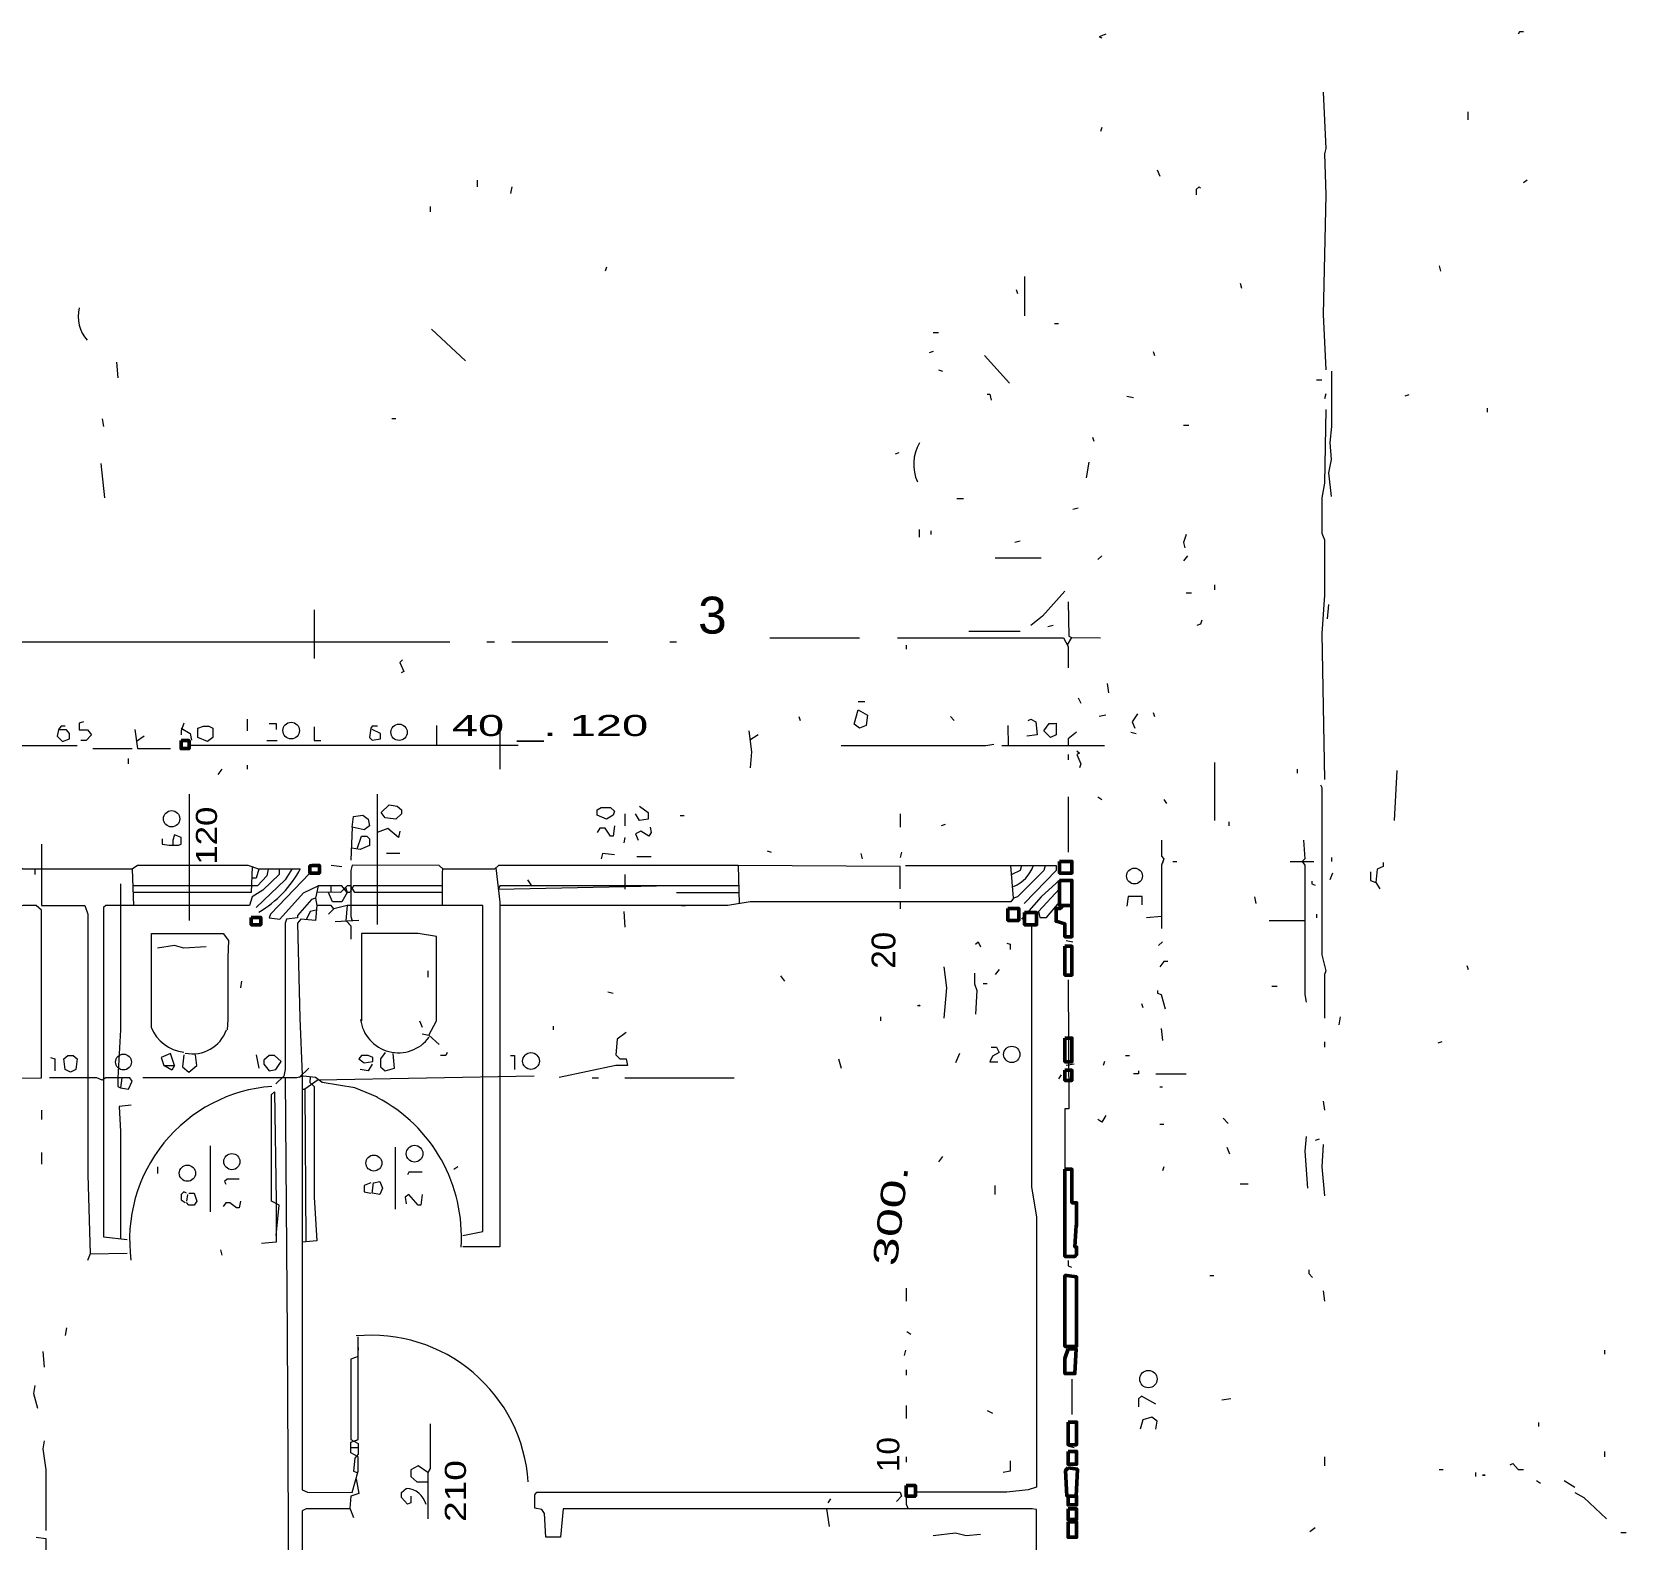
# Model space of a CAD drawing. Header units: metres. Extents: x 0.1 to 48.1, y 1.3 to 34.5.
# Drawn here: x 8.1 to 16.15, y 11.82 to 19.44 of the extents above; entities that cross this region are included whole.
import ezdxf

# ---------------------------------------------------------------- set-up
doc = ezdxf.new("R2010")
doc.units = ezdxf.units.M
doc.linetypes.add('DASHDOT', pattern=[1, 0.5, -0.25, 0, -0.25])
for name, color, linetype, lineweight in [('P2D_AXONES', 1, 'DASHDOT', 13), ('P2D_GRAMMES', 7, 'Continuous', 18), ('P2D_MIKRA', 8, 'Continuous', 13), ('P2D_TOIXOI', 7, 'Continuous', 50), ('P2D_TOXA', 7, 'Continuous', 18)]:
    doc.layers.add(name, color=color, linetype=linetype, lineweight=lineweight)
doc.layers.add('P2D_KEIMENA', color=7, linetype='Continuous')
doc.styles.add('ARIAL', font='arial.ttf')

msp = doc.modelspace()

# ---------------------------------------------------------------- linework, layer by layer
at = {"layer": 'P2D_AXONES'}
msp.add_lwpolyline([(8.122016, 11.838927), (8.170109, 11.832277), (8.170109, 11.180654)], dxfattribs=at)
at = {"layer": 'P2D_GRAMMES'}
for p, q in [((13.111401, 18.202225), (13.111401, 18.002749)), ((10.11678, 17.936257), (10.28966, 17.776675)), ((12.90945, 17.803272), (13.035785, 17.663639)), ((12.962644, 16.781829), (13.195366, 16.781829)), ((9.525339, 16.519974), (9.525339, 16.273953)), ((10.522382, 16.357873), (11.007775, 16.357873)), ((11.825628, 16.378252), (12.277775, 16.378252)), ((12.82966, 16.41156), (13.088979, 16.41156)), ((13.348298, 16.38034), (13.494581, 16.378252)), ((10.143377, 15.934843), (10.143377, 15.834512)), ((13.027257, 15.934843), (13.029136, 15.834512)), ((8.667251, 15.881649), (8.629098, 15.854372)), ((10.462582, 15.921545), (10.462582, 15.715419)), ((11.765785, 15.888298), (11.725174, 15.860781)), ((8.407932, 15.818973), (8.607408, 15.818973)), ((10.555628, 15.834512), (8.893879, 15.834512)), ((12.99589, 15.834512), (13.514529, 15.834512)), ((14.070015, 15.748665), (14.070015, 15.456099)), ((14.990654, 15.70877), (14.977356, 15.456099)), ((8.893879, 15.589084), (8.893879, 14.950759)), ((9.843175, 15.589084), (9.843175, 14.930812)), ((13.330906, 15.575785), (13.330906, 15.296518)), ((9.717827, 15.422853), (9.711028, 15.256623)), ((8.607408, 15.210202), (8.61393, 15.027476)), ((11.666047, 15.229036), (11.670527, 15.036279)), ((13.811813, 15.257241), (13.806718, 15.241317)), ((14.452068, 15.249402), (14.571754, 15.249402)), ((10.602173, 15.156885), (10.62212, 15.126405)), ((11.093865, 15.183482), (11.093865, 15.108655)), ((9.208754, 15.12609), (8.610412, 15.126038)), ((9.609777, 15.126405), (9.609725, 15.092754)), ((11.353534, 15.09216), (11.669227, 15.092233)), ((12.483901, 15.044729), (12.483901, 15.010602)), ((13.803105, 14.970707), (13.727304, 14.964058)), ((9.751073, 14.950759), (9.631387, 14.94411)), ((9.691747, 14.944597), (9.701329, 14.934442)), ((14.345681, 14.952002), (14.525209, 14.952002)), ((10.103482, 14.372277), (10.156675, 14.325733)), ((9.498403, 14.206047), (9.449847, 14.159698)), ((10.635419, 14.166152), (9.549389, 14.145311)), ((13.773848, 14.176741), (13.92678, 14.176741)), ((8.554215, 14.156382), (8.547565, 14.106309)), ((9.46448, 14.09929), (9.478455, 14.09929)), ((9.546245, 14.147826), (9.478455, 14.09929)), ((9.478455, 14.09929), (9.483286, 13.330045)), ((11.094215, 14.156382), (11.646099, 14.156382)), ((9.00005, 13.813743), (9.00005, 13.481283)), ((9.934402, 13.807094), (9.934402, 13.494581)), ((8.394634, 13.268508), (8.580812, 13.271832)), ((9.747622, 12.796414), (9.747622, 12.783115)), ((13.350335, 12.636832), (13.350335, 12.457304)), ((9.732393, 12.325434), (9.74414, 12.329703)), ((9.711028, 12.291073), (9.747622, 12.291073)), ((12.111545, 11.981058), (12.124843, 11.89212))]:
    msp.add_line(p, q, dxfattribs=at)
for points in [[(14.618298, 19.133115), (14.631597, 18.847199), (14.624463, 18.820602), (14.631597, 18.614476), (14.618298, 18.009398), (14.631597, 17.730131)], [(14.660755, 17.723482), (14.660755, 17.444215), (14.651545, 17.364424), (14.658194, 17.277984), (14.644895, 17.211492), (14.658194, 17.091806)], [(14.631597, 17.530654), (14.624463, 17.158298), (14.611649, 17.085157), (14.611139, 17.012016), (14.611139, 16.905628), (14.624463, 16.872382), (14.624463, 16.593115), (14.611139, 16.400288), (14.624463, 15.662225)], [(13.315052, 16.613063), (13.202016, 16.486728), (13.142173, 16.440183)], [(13.330906, 16.559869), (13.335, 16.38699), (13.348298, 16.38034), (13.326383, 16.342732)], [(6.013572, 16.460131), (6.013572, 16.357873), (10.209869, 16.357873)], [(12.470602, 16.378252), (13.308403, 16.378252), (13.330906, 16.333796), (13.330906, 16.227408)], [(8.620707, 15.914895), (8.634005, 15.818973), (8.800236, 15.818973)], [(9.525339, 15.928194), (9.525339, 15.85967), (9.558246, 15.85967), (9.558246, 15.85967)], [(11.719241, 15.908246), (11.732539, 15.801859), (11.72589, 15.722068)], [(13.374038, 15.901597), (13.330906, 15.868351), (13.330906, 15.834512)], [(3.859869, 15.828455), (4.145785, 15.818973), (8.028927, 15.818973), (8.048874, 15.834512), (8.328141, 15.834512)], [(12.184686, 15.834512), (12.916099, 15.835105), (12.955995, 15.841754)], [(14.605, 15.635628), (14.611139, 15.62233), (14.611139, 14.77788), (14.631597, 14.698089), (14.624463, 14.678141), (14.624463, 14.458717)], [(9.742378, 15.312886), (9.764372, 15.377417), (9.790969, 15.377417), (9.804267, 15.36301), (9.804267, 15.329764), (9.757723, 15.309817), (9.713494, 15.316915)], [(9.957199, 15.402906), (9.95055, 15.36966), (9.897356, 15.416204), (9.843175, 15.396257)], [(8.149315, 15.336414), (8.148613, 15.027476), (8.368037, 15.027476), (8.382905, 14.984005), (8.382905, 13.667461), (8.394634, 13.268508), (8.381335, 13.235262)], [(13.803105, 15.356361), (13.803105, 15.276571), (13.813743, 15.263272), (13.803105, 15.230026), (13.803105, 14.910864)], [(14.51856, 15.356361), (14.525209, 15.263272), (14.511911, 15.249974), (14.525209, 15.230026), (14.525209, 14.578403), (14.531859, 14.538508)], [(6.080707, 15.210202), (6.05411, 15.156885), (6.072555, 15.138838), (6.044926, 14.907277), (6.044926, 14.159503), (6.107304, 14.139555), (6.133901, 14.159503), (6.173796, 14.144445), (8.149315, 14.156382), (8.149315, 15.003953), (8.122016, 15.027476), (8.055524, 15.027476), (8.015628, 15.01231), (6.931806, 15.017251), (6.919173, 15.010602), (6.919173, 14.99157), (6.93933, 14.977356), (6.93933, 14.952002)], [(9.451859, 15.210202), (9.245733, 15.210202), (9.192539, 15.229036), (8.634005, 15.229036), (8.607408, 15.210202), (8.055524, 15.210202), (8.035576, 15.229036), (6.958403, 15.219619), (6.672487, 15.210202)], [(8.115366, 15.210202), (8.115366, 15.183482), (8.115366, 15.183482)], [(9.348634, 15.210202), (9.348634, 15.183482), (9.265681, 15.103691), (9.212487, 15.070445), (9.199188, 15.027476), (8.474424, 15.027476), (8.461166, 15.017251), (8.461166, 13.354948), (8.580812, 13.341649)], [(9.211919, 15.222175), (9.207636, 15.09216), (8.61393, 15.09216)], [(9.292277, 15.210202), (9.285628, 15.176832), (9.239084, 15.126405), (9.208775, 15.126746)], [(9.245733, 15.210202), (9.232435, 15.164574), (9.210024, 15.164655)], [(9.411963, 15.210202), (9.378717, 15.156885), (9.232435, 15.017251), (9.232435, 15.017251)], [(12.483901, 15.11034), (12.483901, 15.223377), (11.666047, 15.229036), (10.45589, 15.229036), (10.435942, 15.210202), (10.176623, 15.210202), (10.156675, 15.229036), (9.717827, 15.230026), (9.711028, 15.203429), (9.711178, 14.970707), (9.71793, 14.948918)], [(10.173366, 15.213278), (10.170739, 15.190131), (10.170739, 15.027476)], [(10.442911, 15.216782), (10.462582, 15.043848), (10.462582, 13.303416), (10.276361, 13.303416)], [(12.510497, 15.229036), (13.270606, 15.229036), (13.270606, 15.203429), (13.108927, 15.037199)], [(13.215314, 15.229036), (13.208665, 15.203429), (13.075681, 15.070445), (13.055733, 15.063796), (13.042435, 15.229036)], [(13.095628, 15.229036), (13.088979, 15.203429), (13.046163, 15.182711)], [(8.547946, 15.136937), (8.547946, 14.398874), (8.533695, 14.156382), (8.533695, 14.112958), (8.547565, 14.106309)], [(9.503889, 15.191033), (9.305576, 14.984005), (9.298927, 14.964058), (9.35212, 14.957408), (9.471806, 15.090393), (9.544948, 15.126405)], [(13.315052, 15.15359), (13.288455, 15.156885), (13.195366, 15.070445), (13.095628, 14.957408)], [(14.85767, 15.19678), (14.85767, 15.15359), (14.884267, 15.143586), (14.904215, 15.11034)], [(9.531649, 15.063796), (9.511702, 15.057147), (9.441087, 14.977356), (9.441087, 14.964058), (9.385366, 14.957408), (9.379376, 14.937461), (9.379376, 14.199398), (9.372068, 14.166152), (9.332173, 14.126257)], [(10.170739, 15.126405), (9.724476, 15.126405), (9.704529, 15.09216), (9.69123, 15.09216), (9.664634, 15.126405), (9.544948, 15.126405), (9.531649, 15.063796), (9.538298, 15.027476)], [(10.170739, 15.09216), (9.731126, 15.09216), (9.711178, 15.126405), (9.69123, 15.126405), (9.657984, 15.09216), (9.537988, 15.093638)], [(9.683954, 15.11891), (9.69123, 15.09216), (9.664634, 15.044729), (9.618089, 15.044729), (9.598254, 15.092895)], [(11.668431, 15.12646), (11.253796, 15.126405), (10.462539, 15.126405), (10.45589, 15.108655), (11.253796, 15.126405)], [(13.055733, 15.063796), (13.042435, 15.044729), (11.72589, 15.044729), (11.612853, 15.027476), (10.462582, 15.027476)], [(13.28764, 15.11034), (13.182068, 14.997304), (13.188717, 14.966648), (13.221963, 14.966648), (13.28764, 15.043848)], [(9.598141, 14.984005), (9.624738, 15.010602), (9.61144, 15.027476), (9.538298, 15.027476), (9.531649, 14.950759), (9.458508, 14.957408), (9.441087, 14.937461), (9.452783, 14.458717), (9.46448, 14.172801), (9.46448, 12.078298), (9.491754, 12.065177), (9.717827, 12.065), (9.747622, 12.171387), (9.747622, 12.244529), (9.711028, 12.264476), (9.711028, 12.31767), (9.747622, 12.330969), (9.747622, 12.849607)], [(9.536176, 15.002984), (9.505052, 14.997304), (9.484287, 14.955065)], [(10.276361, 13.361597), (10.376099, 13.381545), (10.376099, 15.027476), (9.69123, 15.027476), (9.624738, 15.010602)], [(9.69123, 15.027476), (9.685932, 14.950759), (9.711028, 14.924162), (9.711028, 14.85767)], [(13.14567, 14.930202), (13.14567, 13.607618), (13.172153, 13.454686), (13.172153, 12.091597), (13.128874, 12.078298), (13.022487, 12.065177), (12.559855, 12.065177)], [(8.703822, 14.412173), (8.703822, 14.88491), (9.066204, 14.88491), (9.092801, 14.851021), (9.088974, 14.764581), (9.088974, 14.452068), (9.086152, 14.398874)], [(8.979764, 14.817775), (8.866728, 14.811126), (8.820183, 14.824424), (8.733743, 14.811126)], [(10.070236, 14.378927), (10.103482, 14.372277), (10.143377, 14.445419), (10.143377, 14.870969), (10.050288, 14.88491), (9.763633, 14.88491), (9.763633, 14.445419)], [(12.703325, 14.718037), (12.716623, 14.611649), (12.703325, 14.458717)], [(12.857617, 14.684791), (12.857617, 14.631597), (12.869555, 14.598351), (12.862906, 14.478665)], [(13.330906, 14.651545), (13.335, 14.001225), (13.315075, 14.001225), (13.315075, 13.695482)], [(11.100864, 14.385576), (11.054319, 14.35233), (11.04767, 14.272539), (11.067618, 14.252706), (11.100864, 14.252706), (11.107513, 14.219919), (11.04767, 14.219919), (10.761754, 14.159503)], [(8.866728, 14.272539), (8.860079, 14.212696), (8.893325, 14.186099), (8.93322, 14.219346), (8.926571, 14.272539)], [(9.884058, 14.285838), (9.86012, 14.252592), (9.86012, 14.212696), (9.884058, 14.192749), (9.930602, 14.206047), (9.923953, 14.279188)], [(9.844162, 14.059764), (9.731126, 14.106309), (9.564895, 14.132906), (9.531649, 14.159503), (9.471806, 14.166152), (9.43856, 14.156382), (8.660602, 14.156382)], [(8.820183, 14.219346), (8.806885, 14.195711), (8.76699, 14.219919)], [(8.547565, 14.106309), (8.587461, 14.09966), (8.607408, 14.139555), (8.59411, 14.156382), (8.474424, 14.156382), (8.454476, 14.146204), (8.42788, 14.156382), (8.188508, 14.156382)], [(9.333553, 13.361597), (9.348634, 13.514529), (9.309499, 13.534476), (9.309499, 14.073063), (9.325524, 14.086361), (9.333553, 13.534476), (9.333553, 13.328351), (9.259031, 13.321702)], [(9.379376, 14.156382), (9.389357, 12.862906), (9.399339, 10.947932)], [(9.504957, 14.162468), (9.503889, 14.132906), (9.525339, 14.112958), (9.525339, 13.554424), (9.538298, 13.335), (9.46448, 13.328351)], [(8.600759, 14.019869), (8.540916, 14.01322), (8.547946, 13.886885), (8.546887, 13.34542)], [(14.531859, 13.860288), (14.525209, 13.787147), (14.538508, 13.600969)], [(14.618298, 13.820393), (14.611649, 13.707356), (14.624463, 13.561073)], [(9.747622, 12.749869), (9.711028, 12.736571), (9.711028, 12.330969), (9.747622, 12.311021), (9.747622, 12.257827), (9.731126, 12.23788), (9.724476, 12.171387), (9.745179, 12.162665)], [(10.111397, 12.410759), (10.111397, 12.184686), (10.099742, 12.164738), (10.099742, 11.932016)], [(8.161911, 12.324319), (8.155262, 12.284424), (8.170109, 12.178037), (8.170109, 11.872173)], [(10.099742, 12.164738), (10.050288, 12.197984), (10.013717, 12.178037), (10.013717, 12.144791), (10.043639, 12.118731), (10.099742, 12.118731)], [(9.737029, 12.133563), (9.751073, 12.058351), (9.711178, 12.045052), (9.704529, 11.985209), (9.724476, 11.938665)], [(10.013717, 12.045052), (10.013717, 12.011806), (9.997094, 12.005157), (9.96551, 12.038403), (9.96551, 12.065), (9.990445, 12.084948)], [(13.172153, 11.240729), (13.172153, 11.97856), (13.148822, 11.981058), (10.781702, 11.981058), (10.768403, 11.838633), (10.695262, 11.838633), (10.688613, 11.958613), (10.675314, 11.97856), (10.638586, 11.985209), (10.638586, 12.051702), (10.648717, 12.065177), (12.483901, 12.065177), (12.49055, 12.045052), (12.463953, 12.018455)], [(12.513066, 12.045811), (12.513066, 12.005157), (12.523796, 11.981058)], [(15.888298, 12.065), (15.934843, 12.038403), (16.04788, 11.932016)], [(9.706032, 11.981702), (9.485105, 11.981058), (9.46448, 11.971911), (9.46448, 10.915346)], [(12.889503, 11.852225), (12.816361, 11.845576), (12.763168, 11.858874), (12.650131, 11.845576)]]:
    msp.add_lwpolyline(points, dxfattribs=at)
for points in [[(9.86411, 15.495995), (9.904005, 15.53589), (9.943901, 15.529241), (9.96551, 15.509293), (9.96551, 15.489346), (9.937251, 15.462749), (9.884058, 15.469398)], [(9.717827, 15.422853), (9.724476, 15.476047), (9.771021, 15.482696), (9.797618, 15.462749), (9.804267, 15.429503), (9.77767, 15.409555)], [(8.820183, 14.219346), (8.800236, 14.279188), (8.753691, 14.259241), (8.76699, 14.219919)], [(9.35877, 14.239293), (9.325524, 14.270751), (9.298927, 14.270751), (9.271831, 14.245942), (9.271831, 14.225995), (9.298927, 14.192749), (9.332173, 14.199398)]]:
    msp.add_lwpolyline(points, close=True, dxfattribs=at)
at = {"layer": 'P2D_MIKRA'}
for p, q in [((15.349237, 19.033377), (15.349237, 18.993482)), ((13.50123, 18.953586), (13.494581, 18.933639)), ((10.347689, 18.687618), (10.347689, 18.654372)), ((13.780497, 18.740812), (13.793796, 18.707565)), ((15.648927, 18.687618), (15.628979, 18.674319)), ((10.522382, 18.654372), (10.515733, 18.621126)), ((10.111397, 18.554634), (10.111397, 18.528037)), ((11.001126, 18.24877), (10.994476, 18.228822)), ((15.203429, 18.255419), (15.210079, 18.228822)), ((13.069031, 18.135733), (13.075681, 18.115785)), ((14.199398, 18.168979), (14.206047, 18.142382)), ((13.261859, 17.964931), (13.281806, 17.964931)), ((12.650131, 17.919634), (12.676728, 17.919634)), ((12.650131, 17.82322), (12.630183, 17.816571)), ((13.76055, 17.82322), (13.767199, 17.803272)), ((8.527618, 17.770026), (8.534267, 17.690236)), ((12.676728, 17.730131), (12.696675, 17.723482)), ((14.585052, 17.679523), (14.611649, 17.679523)), ((13.627565, 17.597147), (13.660812, 17.590497)), ((14.631597, 17.610445), (14.624948, 17.583848)), ((15.050497, 17.603796), (15.03055, 17.597147)), ((8.454476, 17.48411), (8.461126, 17.444215)), ((9.917304, 17.485772), (9.937251, 17.485772)), ((15.447032, 17.537304), (15.447032, 17.517356)), ((13.454686, 17.391021), (13.461335, 17.371073)), ((13.913482, 17.45167), (13.940079, 17.45167)), ((12.477251, 17.31123), (12.457304, 17.304581)), ((8.447827, 17.258037), (8.467775, 17.085157)), ((13.434738, 17.264686), (13.42144, 17.184895)), ((12.769817, 17.0815), (12.803063, 17.0815)), ((13.381545, 17.031963), (13.354948, 17.025314)), ((12.579321, 16.925576), (12.579321, 16.885681)), ((12.637894, 16.918927), (12.637894, 16.898979)), ((13.088979, 16.865733), (13.062382, 16.859084)), ((13.50123, 16.792592), (13.481283, 16.772644)), ((13.933429, 16.792592), (13.913482, 16.765995)), ((13.92678, 16.604623), (13.953377, 16.604623)), ((14.070015, 16.646309), (14.070015, 16.619712)), ((14.644895, 16.546571), (14.638246, 16.473429)), ((13.255209, 16.440183), (13.228613, 16.433534)), ((10.396047, 16.357873), (10.435942, 16.357873)), ((11.320288, 16.357873), (11.353534, 16.357873)), ((12.513066, 16.340445), (12.513066, 16.320497)), ((12.703325, 16.378252), (12.729921, 16.378252)), ((13.527827, 16.147618), (13.534476, 16.101073)), ((12.271126, 16.05745), (12.304372, 16.05745)), ((13.381545, 16.074476), (13.394843, 16.04788)), ((9.186281, 15.968089), (9.186281, 15.908246)), ((11.971911, 15.981387), (11.97856, 15.96144)), ((12.736571, 15.981387), (12.756518, 15.96144)), ((13.521178, 15.988037), (13.487932, 15.981387)), ((13.76055, 16.001335), (13.767199, 15.981387)), ((9.285628, 15.85967), (9.338822, 15.85967)), ((13.647513, 15.901597), (13.67411, 15.894948)), ((13.330906, 15.78856), (13.330906, 15.761963)), ((8.586148, 15.768613), (8.586148, 15.742016)), ((9.059555, 15.715419), (9.039607, 15.688822)), ((9.186281, 15.735366), (9.186281, 15.715419)), ((14.487531, 15.715419), (14.487531, 15.695471)), ((13.481283, 15.575785), (13.50123, 15.562487)), ((13.813743, 15.562487), (13.827042, 15.542539)), ((11.093865, 15.489346), (11.093865, 15.429503)), ((11.373482, 15.481467), (11.393429, 15.481467)), ((12.483901, 15.489346), (12.483901, 15.422853)), ((12.709974, 15.436152), (12.690026, 15.429503)), ((14.14288, 15.44945), (14.14288, 15.429503)), ((9.890707, 15.291247), (9.957199, 15.291247)), ((11.094215, 15.36966), (11.087565, 15.343063)), ((11.81233, 15.303168), (11.832277, 15.296518)), ((12.284424, 15.289869), (12.291073, 15.263272)), ((12.49055, 15.296518), (12.483901, 15.269921)), ((9.61144, 15.230026), (9.664634, 15.223377)), ((11.154058, 15.273657), (11.227199, 15.273657)), ((13.860288, 15.249402), (13.880236, 15.249402)), ((14.660755, 15.269921), (14.660755, 15.249974)), ((14.664843, 15.190131), (14.651545, 15.156885)), ((14.272539, 15.070445), (14.279188, 15.037199)), ((11.087565, 14.997304), (11.094215, 14.917513)), ((11.380131, 15.027476), (11.400079, 15.027476)), ((14.585052, 14.984005), (14.585052, 14.964058)), ((13.321702, 14.851021), (13.354948, 14.844372)), ((13.807094, 14.844372), (13.787147, 14.824424)), ((10.099742, 14.698089), (10.099742, 14.664843)), ((11.878822, 14.671492), (11.89877, 14.644895)), ((12.982592, 14.704738), (12.962644, 14.678141)), ((15.343063, 14.724686), (15.349712, 14.704738)), ((9.159293, 14.644895), (9.152644, 14.611649)), ((11.007775, 14.591702), (11.034372, 14.585052)), ((12.902801, 14.633012), (12.922749, 14.633012)), ((14.358979, 14.620169), (14.385576, 14.620169)), ((13.700707, 14.531859), (13.707356, 14.511911)), ((10.056937, 14.445419), (10.070236, 14.412173)), ((10.731094, 14.418822), (10.731094, 14.398874)), ((12.384162, 14.465366), (12.384162, 14.445419)), ((13.800445, 14.405524), (13.807094, 14.345681)), ((14.704738, 14.465366), (14.698089, 14.425471)), ((14.624463, 14.339031), (14.624463, 14.312435)), ((15.216728, 14.339031), (15.19678, 14.332382)), ((9.232435, 14.272539), (9.245733, 14.206047)), ((12.171387, 14.252592), (12.184686, 14.206047)), ((12.783115, 14.279188), (12.763168, 14.232644)), ((13.620916, 14.270751), (13.640864, 14.270751)), ((13.295105, 14.172801), (13.281806, 14.152853)), ((13.361597, 14.225995), (13.321702, 14.219346)), ((13.514529, 14.239293), (13.50788, 14.219346)), ((10.927984, 14.156382), (10.96123, 14.156382)), ((13.793796, 14.111316), (13.807094, 14.111316)), ((14.618298, 14.039817), (14.624948, 13.993272)), ((8.149315, 13.993272), (8.149315, 13.946728)), ((13.793796, 13.923835), (13.813743, 13.923835)), ((14.112958, 13.953377), (14.139555, 13.92678)), ((14.598351, 13.84699), (14.578403, 13.84034)), ((8.149315, 13.780497), (8.149315, 13.720654)), ((14.132906, 13.807094), (14.146204, 13.773848)), ((8.733972, 13.707356), (8.733972, 13.67411)), ((10.249764, 13.707356), (10.229817, 13.694058)), ((12.696675, 13.76055), (12.676728, 13.733953)), ((13.813743, 13.707356), (13.807094, 13.687408)), ((12.960831, 13.614267), (12.960831, 13.567723)), ((14.199398, 13.621425), (14.239293, 13.621425)), ((8.886675, 13.567723), (8.880026, 13.534476)), ((9.052906, 13.288455), (9.059555, 13.261859)), ((14.046466, 13.158796), (14.066414, 13.158796)), ((12.513066, 13.095628), (12.513066, 13.029136)), ((14.618298, 13.08233), (14.624948, 13.029136)), ((8.274948, 12.896152), (8.268298, 12.856257)), ((12.517147, 12.876204), (12.537094, 12.862906)), ((13.354948, 12.803063), (13.335, 12.796414)), ((8.155262, 12.776466), (8.161911, 12.696675)), ((12.510497, 12.783115), (12.503848, 12.756518)), ((16.038381, 12.783115), (16.038381, 12.763168)), ((12.513066, 12.683377), (12.513066, 12.65678)), ((12.513066, 12.503848), (12.513066, 12.437356)), ((12.922749, 12.477251), (12.949346, 12.463953)), ((14.152853, 12.537094), (14.106309, 12.530445)), ((15.70611, 12.417408), (15.70611, 12.397461)), ((12.513066, 12.244529), (12.513066, 12.217932)), ((13.335, 12.297723), (13.361597, 12.291073)), ((14.624463, 12.244529), (14.624463, 12.197984)), ((16.038381, 12.271126), (16.038381, 12.244529)), ((15.203429, 12.180574), (15.223377, 12.180574)), ((15.388073, 12.164738), (15.388073, 12.144791)), ((15.695471, 12.124843), (15.715419, 12.111545)), ((15.835105, 12.124843), (15.888298, 12.091597)), ((12.131492, 12.031754), (12.118194, 12.011806)), ((13.341649, 11.838633), (13.361597, 11.838633)), ((14.578403, 11.885471), (14.551806, 11.865524)), ((16.121021, 11.863106), (16.147618, 11.863106))]:
    msp.add_line(p, q, dxfattribs=at)
for points in [[(13.521178, 19.425681), (13.487932, 19.412382), (13.50123, 19.405733)], [(15.628979, 19.436572), (15.609031, 19.436572), (15.602382, 19.425681)], [(13.999921, 18.647723), (13.993272, 18.654372), (13.977757, 18.641073), (13.977757, 18.614476)], [(12.922749, 17.607808), (12.936047, 17.607808), (12.942696, 17.577199)], [(13.92678, 16.898979), (13.913482, 16.859084), (13.920131, 16.832487)], [(14.006571, 16.46678), (13.999921, 16.446832), (13.979974, 16.440183)], [(9.970497, 16.267304), (9.957199, 16.254005), (9.977147, 16.207461), (9.963848, 16.200812)], [(8.361387, 15.954791), (8.338669, 15.948141), (8.338669, 15.913618), (8.381335, 15.913618), (8.401283, 15.888298), (8.374686, 15.85967), (8.348089, 15.85967)], [(8.866728, 15.948141), (8.853115, 15.908246), (8.853115, 15.888298)], [(9.298927, 15.945958), (9.333553, 15.945958), (9.333553, 15.914895)], [(13.128874, 15.96144), (13.142173, 15.968089), (13.16877, 15.954791), (13.175419, 15.888298), (13.122225, 15.881649)], [(13.680759, 15.994686), (13.654162, 15.954791), (13.667461, 15.921545)], [(8.268298, 15.932956), (8.248351, 15.932956), (8.235052, 15.914895)], [(8.853429, 15.921545), (8.899974, 15.894948), (8.906623, 15.861702)], [(9.844162, 15.932956), (9.817565, 15.932956), (9.810916, 15.921545), (9.804267, 15.875), (9.817565, 15.861702), (9.86012, 15.868351), (9.86012, 15.894948), (9.817565, 15.914895)], [(13.374895, 15.808508), (13.388194, 15.795209), (13.374895, 15.78856), (13.394843, 15.742016), (13.388194, 15.722068)], [(11.167356, 15.529241), (11.211269, 15.495995), (11.211269, 15.462749), (11.167356, 15.456099), (11.147408, 15.489346)], [(8.757442, 15.36301), (8.757442, 15.336414), (8.793586, 15.332084), (8.840131, 15.332084), (8.853115, 15.336414), (8.853115, 15.36966), (8.820183, 15.382958), (8.812369, 15.356361), (8.812369, 15.329764)], [(11.041021, 15.429503), (11.034372, 15.377417), (11.021073, 15.377417), (10.994476, 15.418018), (10.96788, 15.418018), (10.954581, 15.396257)], [(11.22055, 15.422853), (11.227199, 15.396257), (11.213901, 15.376309), (11.174005, 15.402906), (11.147408, 15.389607), (11.160707, 15.356361)], [(11.041021, 15.28322), (10.981178, 15.289869), (10.974529, 15.263272)], [(14.921313, 15.243325), (14.921313, 15.223377), (14.890916, 15.210079), (14.884267, 15.143586)], [(14.560373, 15.150236), (14.560373, 15.136937), (14.578403, 15.130288)], [(13.705486, 15.03055), (13.705486, 15.072111), (13.634215, 15.072111), (13.627565, 15.023901)], [(12.862906, 14.831073), (12.876204, 14.844372), (12.889503, 14.817775)], [(13.022487, 14.837723), (13.037959, 14.831073), (13.037959, 14.804476)], [(13.833691, 14.744534), (13.813743, 14.744534), (13.793796, 14.718037)], [(13.782714, 14.598351), (13.782714, 14.585052), (13.800445, 14.578403), (13.820393, 14.505262)], [(12.57699, 14.525209), (12.583639, 14.519971), (12.57034, 14.519971)], [(8.195157, 14.259241), (8.216855, 14.252592), (8.216855, 14.192749)], [(10.196571, 14.285838), (10.189921, 14.270751), (10.163325, 14.270751)], [(10.515733, 14.270751), (10.535681, 14.270751), (10.535681, 14.199398)], [(12.942696, 14.312472), (12.969293, 14.312472), (12.982592, 14.285838), (12.949346, 14.26589), (12.936047, 14.238636), (12.975942, 14.238636)], [(9.817565, 14.225995), (9.797618, 14.192749), (9.757723, 14.199398)], [(13.686162, 14.192749), (13.686162, 14.176741), (13.660812, 14.176741)], [(13.521178, 13.966675), (13.50123, 13.933429), (13.481283, 13.946728)], [(10.070236, 13.680759), (10.003743, 13.680759), (9.997094, 13.667461)], [(9.145995, 13.64566), (9.086152, 13.64566), (9.072853, 13.634215), (9.079503, 13.620916)], [(9.810916, 13.627565), (9.777916, 13.614267), (9.777916, 13.581021), (9.810916, 13.574372)], [(8.880026, 13.574372), (8.866728, 13.581021), (8.853115, 13.567723), (8.853115, 13.541126), (8.873377, 13.527827)], [(8.893325, 13.574372), (8.919921, 13.574372), (8.93322, 13.534476), (8.919921, 13.515208), (8.893325, 13.515208), (8.880026, 13.527827)], [(9.152644, 13.534476), (9.145995, 13.50123), (9.132696, 13.50123), (9.09945, 13.527053), (9.079503, 13.527053), (9.066204, 13.50788)], [(10.070236, 13.567723), (10.063586, 13.515208), (10.050288, 13.515208), (10.003743, 13.567723), (9.983796, 13.554424), (9.990445, 13.521178)], [(13.330906, 13.235262), (13.330906, 13.208665), (13.348298, 13.202016)], [(14.546546, 13.188717), (14.546546, 13.16877), (14.565105, 13.148822)], [(8.115366, 12.603586), (8.108717, 12.563691), (8.128665, 12.49055)], [(13.773848, 12.510497), (13.700707, 12.550393), (13.686162, 12.537094), (13.686162, 12.497199)], [(13.773848, 12.384162), (13.780497, 12.424058), (13.753901, 12.444005), (13.707356, 12.430707), (13.694058, 12.384162)], [(13.037959, 12.224581), (13.037959, 12.171387), (13.002539, 12.164738)], [(15.436152, 12.151541), (15.422853, 12.151541), (15.436152, 12.151541)], [(15.562487, 12.204634), (15.575785, 12.211283), (15.602382, 12.180574), (15.628979, 12.180574)]]:
    msp.add_lwpolyline(points, dxfattribs=at)
for points in [[(12.271126, 16.014634), (12.31767, 15.988037), (12.311021, 15.934843), (12.277775, 15.921545), (12.251178, 15.941492)], [(13.235262, 15.945958), (13.261859, 15.945958), (13.270606, 15.948141), (13.270606, 15.888298), (13.241911, 15.875), (13.208665, 15.908246)], [(8.235052, 15.913618), (8.228403, 15.881649), (8.255, 15.855052), (8.290121, 15.868351), (8.290121, 15.894948), (8.274948, 15.913618)], [(8.966466, 15.932956), (8.993063, 15.932956), (9.01301, 15.921545), (9.01301, 15.875), (8.986414, 15.855052), (8.937716, 15.875), (8.937716, 15.921545)], [(10.974529, 15.521373), (11.021073, 15.521373), (11.041021, 15.502644), (11.034372, 15.482696), (11.001126, 15.462749), (10.954581, 15.482696), (10.954581, 15.509293)], [(8.281597, 14.270751), (8.308194, 14.270751), (8.328141, 14.252592), (8.321492, 14.199398), (8.294895, 14.186099), (8.268298, 14.199398), (8.261649, 14.252592)], [(9.821887, 14.239293), (9.821887, 14.259241), (9.797618, 14.270751), (9.764372, 14.270751), (9.751073, 14.252592), (9.77767, 14.232644)], [(9.824215, 13.627565), (9.857461, 13.634215), (9.870759, 13.600969), (9.857461, 13.567723), (9.817565, 13.574372)]]:
    msp.add_lwpolyline(points, close=True, dxfattribs=at)
at = {"layer": 'P2D_TOIXOI'}
for points in [[(8.853115, 15.85967), (8.853115, 15.818973), (8.893879, 15.818973), (8.893879, 15.85967)], [(9.515026, 15.229036), (9.503889, 15.226702), (9.503889, 15.191033), (9.552073, 15.191033), (9.552073, 15.229036)], [(13.28764, 15.249402), (13.28764, 15.191033), (13.350335, 15.191033), (13.350335, 15.249402)], [(13.28764, 15.15359), (13.28764, 15.027476), (13.350335, 15.027476), (13.350335, 15.15359)], [(13.027257, 15.01231), (13.027257, 14.952002), (13.081834, 14.952002), (13.081834, 15.01231)], [(13.111401, 14.99157), (13.111401, 14.930202), (13.172153, 14.930202), (13.172153, 14.99157)], [(13.305079, 15.027476), (13.29178, 15.01231), (13.270606, 15.01231), (13.270606, 14.947435), (13.315075, 14.934136), (13.315075, 14.869001), (13.350335, 14.869001), (13.350335, 15.027476)], [(9.207636, 14.966648), (9.207636, 14.930202), (9.255264, 14.930202), (9.255264, 14.966648)], [(13.315075, 14.821574), (13.315075, 14.676177), (13.350335, 14.676177), (13.350335, 14.821574)], [(13.315075, 14.357435), (13.315075, 14.238636), (13.350335, 14.238636), (13.350335, 14.357435)], [(13.315075, 14.195711), (13.315075, 14.144445), (13.350335, 14.144445), (13.350335, 14.195711)], [(13.315075, 13.695482), (13.315075, 13.255764), (13.364921, 13.255764), (13.374038, 13.265183), (13.374038, 13.303416), (13.364921, 13.303416), (13.371571, 13.411712), (13.374038, 13.411712), (13.374038, 13.527053), (13.350335, 13.527053), (13.350335, 13.695482)], [(13.325026, 13.158796), (13.315075, 13.158796), (13.315075, 12.801887), (13.374038, 12.801887), (13.374038, 13.152147)], [(13.331675, 12.788815), (13.315075, 12.739895), (13.315075, 12.664094), (13.364921, 12.664094), (13.371571, 12.788815)], [(13.330906, 12.419816), (13.330906, 12.30487), (13.374038, 12.30487), (13.374038, 12.419816)], [(13.330906, 12.271181), (13.330906, 12.206942), (13.374038, 12.206942), (13.374038, 12.271181)], [(13.331675, 12.18801), (13.318377, 12.174712), (13.325026, 12.045811), (13.371571, 12.045811), (13.37822, 12.181361)], [(12.513066, 12.099052), (12.513066, 12.045811), (12.559855, 12.045811), (12.559855, 12.099052)], [(13.330906, 12.045811), (13.330906, 12.001441), (13.374038, 12.001441), (13.374038, 12.045811)], [(13.330906, 11.981058), (13.330906, 11.927551), (13.374038, 11.927551), (13.374038, 11.981058)], [(13.330906, 11.915331), (13.330906, 11.838633), (13.374038, 11.838633), (13.374038, 11.915331)]]:
    msp.add_lwpolyline(points, close=True, dxfattribs=at)
at = {"layer": 'P2D_TOXA'}
for centre, radius in [((9.409337, 15.910062), 0.041902), ((9.953949, 15.901435), 0.04127), ((8.805855, 15.464797), 0.041194), ((13.666333, 15.175615), 0.039925), ((8.562637, 14.23691), 0.040122), ((10.619722, 14.24196), 0.042343), ((13.046693, 14.275622), 0.041051), ((9.109912, 13.734461), 0.040782), ((9.826532, 13.727193), 0.040369), ((10.032434, 13.774422), 0.042109), ((8.885634, 13.675908), 0.041005), ((13.736335, 12.636648), 0.04414)]:
    msp.add_circle(centre, radius, dxfattribs=at)
for centre, radius, start, end in [((8.510227, 17.998483), 0.176264, 165.338069, 222.00658), ((12.764463, 17.254126), 0.213308, 149.529932, 204.673565), ((8.966839, 15.472324), 0.553952, 300.316836, 332.211585), ((12.989189, 15.284885), 0.175361, 292.425238, 341.741475), ((8.888951, 14.484735), 0.199505, 201.058741, 263.829191), ((9.950431, 14.476432), 0.19274, 187.528916, 323.53978), ((8.910374, 14.461407), 0.183218, 258.522983, 340.417194), ((9.370652, 13.339495), 0.777003, 94.357163, 187.644961), ((9.475865, 13.35565), 0.792807, 356.148155, 62.387509), ((9.813768, 12.064141), 0.794107, 3.889344, 95.52608), ((9.986312, 11.97804), 0.106675, 13.78556, 87.786057)]:
    msp.add_arc(centre, radius, start, end, dxfattribs=at)

# ---------------------------------------------------------------- texts
at = {"layer": 'P2D_KEIMENA', "attachment_point": 7, "style": 'ARIAL'}
for s, insert, char_height in [('3', (11.463246, 16.396963), 0.186178), ('\\W1.6;40 _. 120', (10.219843, 15.851728), 0.106387)]:
    msp.add_mtext(s, dxfattribs=dict(at, insert=insert, char_height=char_height))
for s, insert, char_height, rotation in [('\\W1.18;120', (9.036283, 15.233351), 0.106387, 90), ('20', (12.460628, 14.708063), 0.119686, 90), ('\\W1.52;300.', (12.467211, 13.202638), 0.123204, 83.2434455), ('10', (12.480576, 12.168063), 0.113037, 90), ('\\W1.26;210', (10.292984, 11.915393), 0.106387, 90)]:
    msp.add_mtext(s, dxfattribs=dict(at, insert=insert, char_height=char_height, rotation=rotation))

doc.saveas('drawing.dxf')
